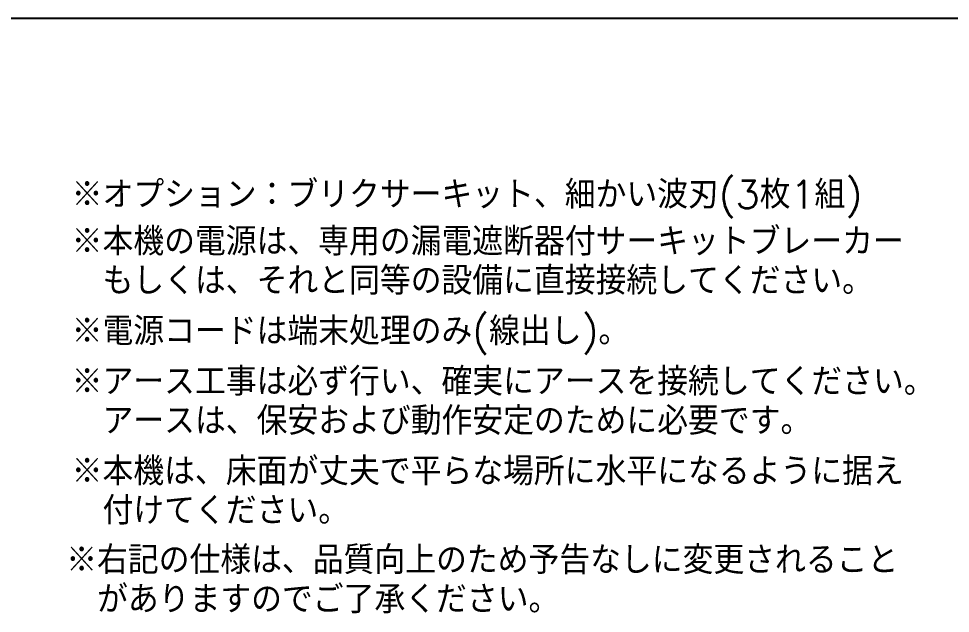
# Model space of a CAD drawing. Extents: x 230 to 4050, y 0 to 2754.
# Drawn here: x 2279 to 3110, y 2223 to 2754 of the extents above; entities that cross this region are included whole.
import ezdxf

# ---------------------------------------------------------------- set-up
doc = ezdxf.new("R2010")
doc.units = 0
doc.header["$LTSCALE"] = 2
doc.layers.add('SIYOU', color=7, linetype='CONTINUOUS')
doc.layers.add('WAKU', color=7, linetype='CONTINUOUS')
doc.styles.get("Standard").update_dxf_attribs({"font": 'romans.shx', "bigfont": 'extfont.shx'})

msp = doc.modelspace()

# ---------------------------------------------------------------- linework, layer by layer
at = {"layer": 'WAKU', "color": 6}
msp.add_line((4050, 2753.5), (230, 2753.5), dxfattribs=at)

# ---------------------------------------------------------------- texts
at = {"layer": 'SIYOU', "color": 1}
for s, p in [('※オプション：ブリクサーキット、細かい波刃(3枚1組)', (2326.03, 2584.1)), ('※本機の電源は、専用の漏電遮断器付サーキットブレーカー ', (2326.03, 2542.22)), ('\u3000もしくは、それと同等の設備に直接接続してください。', (2326.03, 2507.22)), ('※電源コードは端末処理のみ(線出し)。', (2326.03, 2462.22)), ('※アース工事は必ず行い、確実にアースを接続してください。', (2326.03, 2417.22)), ('\u3000アースは、保安および動作安定のために必要です。', (2326.03, 2382.22)), ('※本機は、床面が丈夫で平らな場所に水平になるように据え', (2326.03, 2337.22)), ('\u3000付けてください。', (2326.03, 2302.22)), ('※右記の仕様は、品質向上のため予告なしに変更されること', (2321.16, 2258.07)), ('\u3000がありますのでご了承ください。', (2321.16, 2223.07))]:
    msp.add_text(s, height=25, dxfattribs=at).set_placement(p)

doc.saveas('drawing.dxf')
